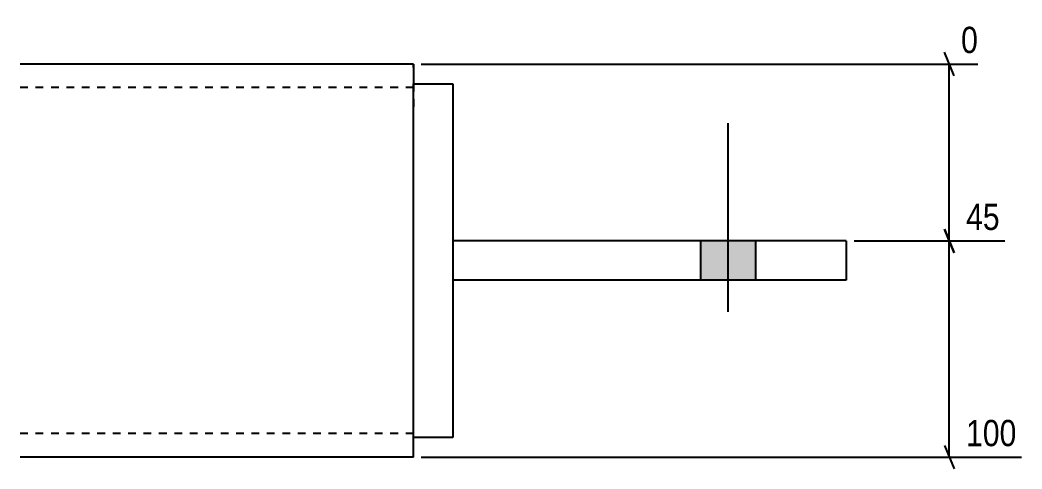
# Model space of a CAD drawing. Header units: millimetres. Extents: x 5 to 26112, y 5 to 1207.
# Drawn here: x 16526.5 to 16781.2, y 56.8 to 171 of the extents above; entities that cross this region are included whole.
import ezdxf

# ---------------------------------------------------------------- set-up
doc = ezdxf.new("R2010")
doc.units = ezdxf.units.MM
doc.linetypes.add('DXK_LINE_DOT2', pattern=[3.9198, 1.9599, -1.9599])
doc.layers.add('MÅLSÆTNING', color=7, linetype='Continuous')
doc.layers.add('STÅL', color=7, linetype='Continuous')
doc.styles.add('Arial Narrow', font='ARIALN.TTF', dxfattribs={"height": 0.2})

msp = doc.modelspace()

# ---------------------------------------------------------------- hatches: boundary and pattern name
at = {"layer": 'STÅL', "linetype": 'Continuous'}
msp.add_hatch(color=96, dxfattribs=at).paths.add_polyline_path([(16713.54, 114.8), (16699.54, 114.8), (16699.54, 104.8), (16713.54, 104.8)])
msp.add_hatch(color=96, dxfattribs=at).paths.add_polyline_path([(16713.54, 114.8), (16699.54, 114.8), (16699.54, 104.8), (16713.54, 104.8)])

# ---------------------------------------------------------------- linework, layer by layer
at = {"layer": 'MÅLSÆTNING', "color": 7, "linetype": 'Continuous'}
for p, q in [((16763.92, 156.8), (16761.52, 162.8)), ((16628.53, 159.8), (16769.98, 159.8)), ((16762.72, 114.8), (16762.72, 159.8)), ((16763.92, 111.8), (16761.52, 117.8)), ((16761.52, 117.8), (16763.92, 111.8)), ((16738.54, 114.8), (16776.8, 114.8)), ((16738.54, 114.8), (16776.8, 114.8)), ((16762.72, 59.8), (16762.72, 114.8)), ((16761.52, 62.8), (16763.92, 56.8)), ((16628.53, 59.8), (16781.06, 59.8))]:
    msp.add_line(p, q, dxfattribs=at)
at = {"layer": 'STÅL', "color": 2, "linetype": 'Continuous'}
for p, q in [((16626.53, 159.8), (16526.54, 159.8)), ((16626.53, 159.8), (16626.53, 158.89)), ((16626.53, 158.89), (16626.53, 154.8)), ((16626.54, 64.8), (16626.54, 154.8)), ((16626.54, 154.8), (16636.54, 154.8)), ((16636.54, 154.8), (16636.54, 64.8)), ((16736.54, 114.8), (16636.54, 114.8)), ((16636.54, 114.8), (16636.54, 104.8)), ((16736.54, 114.8), (16736.54, 104.8)), ((16736.54, 104.8), (16636.54, 104.8)), ((16626.53, 59.8), (16626.53, 64.8)), ((16636.54, 64.8), (16626.54, 64.8)), ((16626.53, 59.8), (16526.54, 59.8))]:
    msp.add_line(p, q, dxfattribs=at)
at = {"layer": 'STÅL', "color": 7, "linetype": 'DXK_LINE_DOT2'}
for p, q in [((16626.53, 158.89), (16626.53, 159.8)), ((16626.53, 153.8), (16526.54, 153.8)), ((16626.53, 154.8), (16626.53, 147.8)), ((16626.53, 64.8), (16626.53, 147.8)), ((16626.53, 65.8), (16526.54, 65.8))]:
    msp.add_line(p, q, dxfattribs=at)
at = {"layer": 'STÅL', "color": 96, "linetype": 'Continuous'}
for p, q in [((16706.54, 96.8), (16706.54, 144.8)), ((16706.54, 96.8), (16706.54, 144.8)), ((16699.54, 104.8), (16699.54, 114.8)), ((16699.54, 104.8), (16699.54, 114.8)), ((16713.54, 104.8), (16713.54, 114.8)), ((16713.54, 104.8), (16713.54, 114.8))]:
    msp.add_line(p, q, dxfattribs=at)

# ---------------------------------------------------------------- wipeouts: each hides what was drawn before it
at = {"color": 0, "linetype": 'Continuous'}
for points in [[(16776.92, 116.2), (16776.92, 126), (16765.59, 126), (16765.59, 116.2)], [(16781.19, 61.2), (16781.19, 71), (16765.59, 71), (16765.59, 61.2)]]:
    msp.add_wipeout(points, dxfattribs=at).dxf.layer = 'MÅLSÆTNING'

# ---------------------------------------------------------------- next in the draw order: texts
at = {"layer": 'MÅLSÆTNING', "color": 3, "linetype": 'Continuous', "style": 'Arial Narrow'}
for s, p in [('45', (16766.99, 117.6)), ('100', (16766.99, 62.6))]:
    msp.add_text(s, height=6.681, dxfattribs=at).set_placement(p)

# ---------------------------------------------------------------- next in the draw order: wipeouts: each hides what was drawn before it
at = {"color": 0, "linetype": 'Continuous'}
msp.add_wipeout([(16771.38, 161.2), (16771.38, 171), (16764.32, 171), (16764.32, 161.2)], dxfattribs=at).dxf.layer = 'MÅLSÆTNING'

# ---------------------------------------------------------------- next in the draw order: texts
at = {"layer": 'MÅLSÆTNING', "color": 3, "linetype": 'Continuous', "style": 'Arial Narrow'}
msp.add_text('0', height=6.68, dxfattribs=at).set_placement((16765.72, 162.6))

doc.saveas('drawing.dxf')
